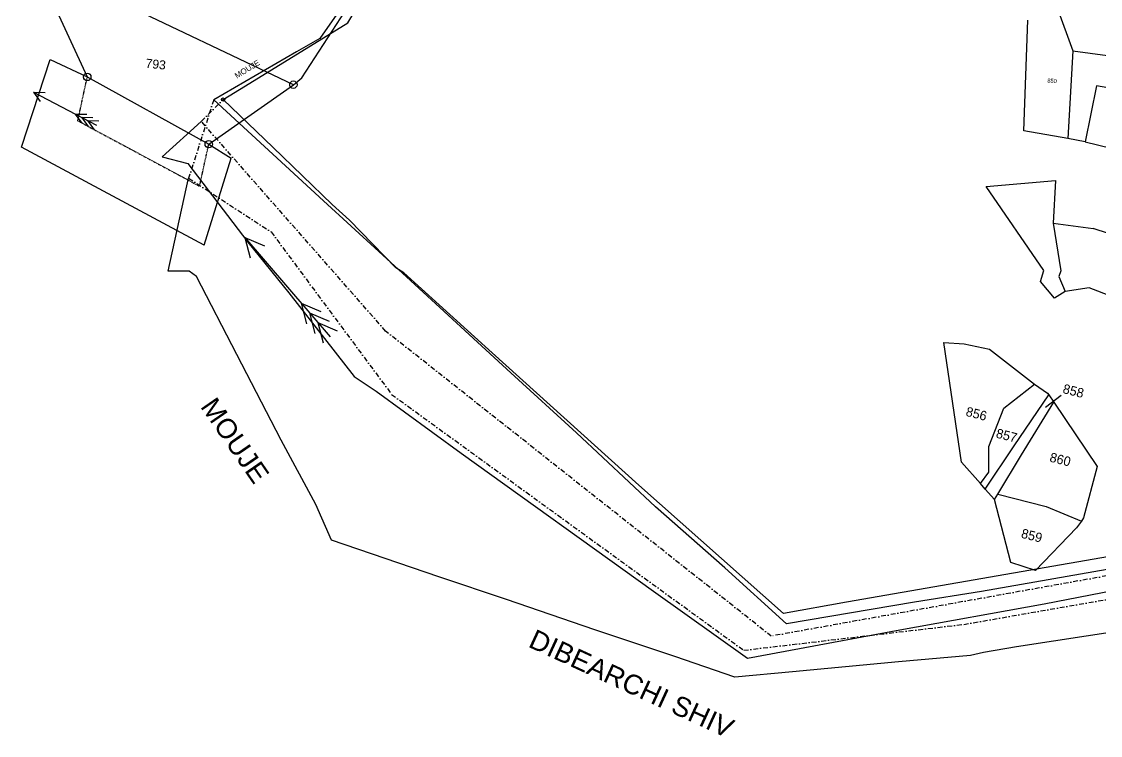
# Model space of a CAD drawing. Header units: metres. Extents: x 286922 to 289737, y 2012093 to 2016046.
# Drawn here: x 286924 to 288041, y 2012206 to 2012945 of the extents above; entities that cross this region are included whole.
import ezdxf
from ezdxf.enums import TextEntityAlignment as Align

# ---------------------------------------------------------------- set-up
doc = ezdxf.new("R2010")
doc.units = ezdxf.units.M
doc.header["$MEASUREMENT"] = 0
doc.linetypes.add('DASHDOT', pattern=[1, 0.5, -0.25, 0, -0.25])
for name, color, linetype in [('OFF', 1, 'Continuous'), ('POLY_PARCEL', 6, 'Continuous'), ('POLY_WATER', 4, 'Continuous'), ('TEXT_MAPOUT', 7, 'Continuous'), ('TEXT_PARCEL', 7, 'Continuous'), ('V_BOUND_LINE', 7, 'Continuous'), ('V_BOUND_STREAM_LINE', 7, 'DASHDOT')]:
    doc.layers.add(name, color=color, linetype=linetype)
doc.styles.get("Standard").update_dxf_attribs({"font": 'arial.ttf'})
doc.styles.add('TEXT_MAP', font='', dxfattribs={"height": 2.5})
doc.styles.get('TEXT_MAP').set_extended_font_data('Kruti Dev 050')
doc.dimstyles.get("Standard").update_dxf_attribs({"dimtxt": 0.18, "dimasz": 0.18, "dimexe": 0.18, "dimexo": 0.0625, "dimgap": 0.09, "dimtad": 0, "dimtih": 1, "dimtoh": 1, "dimdec": 4, "dimzin": 0, "dimdsep": 46, "dimtxsty": 'Standard', "dimcen": 0.09, "dimadec": 0, "dimazin": 0, "dimtfac": 1, "dimtdec": 4, "dimtofl": 0, "dimtmove": 0, "dimatfit": 3, "dimfxl": 1, "dimtolj": 1, "dimtzin": 0, "dimarcsym": 0})

msp = doc.modelspace()

# ---------------------------------------------------------------- linework, layer by layer
for points in [[(286936.4, 2012872.2), (287001.5, 2012837.9)], [(286936.4, 2012872.2), (286948.3, 2012871.8)], [(286936.4, 2012872.2), (286943.4, 2012862.5)], [(286979.5, 2012849.5), (286991.4, 2012849.2)], [(286979.5, 2012849.5), (286986.5, 2012839.9)], [(286985.9, 2012846.1), (286997.8, 2012845.8)], [(286985.9, 2012846.1), (286992.9, 2012836.5)], [(286992.1, 2012842.9), (287004, 2012842.5)], [(286992.1, 2012842.9), (286999.1, 2012833.2)], [(287155.1, 2012721.7), (287243.3, 2012618.9)], [(287155.1, 2012721.7), (287175.3, 2012713.1)], [(287155.1, 2012721.7), (287160.6, 2012700.5)], [(287213.5, 2012653.7), (287233.6, 2012645.1)], [(287213.5, 2012653.7), (287218.9, 2012632.5)], [(287222.1, 2012643.6), (287242.3, 2012635)], [(287222.1, 2012643.6), (287227.6, 2012622.4)], [(287230.5, 2012633.9), (287250.7, 2012625.2)], [(287230.5, 2012633.9), (287236, 2012612.6)]]:
    msp.add_lwpolyline(points)
for centre, radius in [((286992, 2012887.9), 3.83), ((287205.3, 2012879.9), 3.83), ((287132.6, 2012864.5), 1.71), ((287117.7, 2012818.3), 3.83)]:
    msp.add_circle(centre, radius)
at = {"layer": 'OFF'}
for p, q in [((286924, 2012815.1), (286953.6, 2012905.8)), ((287110, 2012841.9), (287069.5, 2012805.1)), ((287113, 2012713.8), (287140.9, 2012803.7)), ((287075.8, 2012686.9), (287096.9, 2012783))]:
    msp.add_line(p, q, dxfattribs=at)
at = {"layer": 'POLY_PARCEL'}
for p, q in [((287205.3, 2012879.9), (286937, 2013007.5)), ((287995.6, 2012959.4), (288011.9, 2012915)), ((287961.2, 2012832.1), (287965.5, 2012946.5)), ((288011.9, 2012915), (288006.7, 2012824.1)), ((288011.9, 2012915), (288078.6, 2012906)), ((288036.3, 2012878.6), (288024.7, 2012820.9)), ((288085.7, 2012870.2), (288036.3, 2012878.6)), ((288006.7, 2012824.1), (287961.2, 2012832.1)), ((288024.7, 2012820.9), (288006.7, 2012824.1)), ((288024.7, 2012820.9), (288073, 2012808.8)), ((287922.3, 2012774.5), (287993.9, 2012780.8)), ((287982, 2012687.5), (287922.3, 2012774.5)), ((287993.9, 2012780.8), (287991.5, 2012736.5)), ((287991.5, 2012736.5), (287999.6, 2012687.1)), ((287991.5, 2012736.5), (288033.1, 2012730.9)), ((288113.5, 2012704.4), (288033.1, 2012730.9)), ((287978.4, 2012676.1), (287982, 2012687.5)), ((287999.6, 2012687.1), (287997.4, 2012681.3)), ((287993, 2012659), (287978.4, 2012676.1)), ((287997.4, 2012681.3), (288004.2, 2012665.9)), ((288004.2, 2012665.9), (287993, 2012659)), ((288029, 2012669.5), (288004.2, 2012665.9)), ((288052.9, 2012660.2), (288029, 2012669.5)), ((287896.9, 2012489.2), (287878.4, 2012612.9)), ((287878.4, 2012612.9), (287899.6, 2012611.5)), ((287899.6, 2012611.5), (287925.6, 2012606)), ((287925.6, 2012606), (287972.3, 2012569.8)), ((287940.4, 2012545.2), (287972.3, 2012569.8)), ((287972.3, 2012569.8), (287985.9, 2012560.5)), ((287985.9, 2012560.5), (287987.1, 2012558.8)), ((287951.2, 2012506), (287987.1, 2012558.8)), ((287958.7, 2012496.9), (287992.4, 2012551.2)), ((287987.1, 2012558.8), (287992.4, 2012551.2)), ((287992.4, 2012551.2), (288037.1, 2012484.8)), ((287925.1, 2012505.5), (287940.4, 2012545.2)), ((287921.3, 2012461.3), (287951.2, 2012506)), ((287925.2, 2012478.8), (287925.1, 2012505.5)), ((287934.5, 2012456.1), (287958.7, 2012496.9)), ((287916.3, 2012467.1), (287896.9, 2012489.2)), ((288037.1, 2012484.8), (288023.1, 2012431.5)), ((287916.3, 2012467.1), (287925.2, 2012478.8)), ((287921.3, 2012461.3), (287916.3, 2012467.1)), ((287930.8, 2012450.4), (287921.3, 2012461.3)), ((287930.8, 2012450.4), (287934.5, 2012456.1)), ((287947.9, 2012385.4), (287930.8, 2012450.4)), ((287934.5, 2012456.1), (287984.3, 2012443.2)), ((287984.3, 2012443.2), (288020.8, 2012428.2)), ((288020.8, 2012428.2), (288015.8, 2012421.2)), ((288023.1, 2012431.5), (288020.8, 2012428.2)), ((288015.8, 2012421.2), (287973.2, 2012376.9)), ((287973.2, 2012376.9), (287947.9, 2012385.4))]:
    msp.add_line(p, q, dxfattribs=at)
at = {"layer": 'POLY_WATER'}
for p, q in [((286953.6, 2012905.8), (286992, 2012887.9)), ((286992, 2012887.9), (287117.7, 2012818.3)), ((287236.6, 2012759.8), (287122.9, 2012864.3)), ((287184, 2012815.3), (287132.6, 2012864.5)), ((287117.7, 2012818.3), (287140.9, 2012803.7)), ((287113, 2012713.8), (286924, 2012815.1)), ((287069.5, 2012805.1), (287096.1, 2012798.3)), ((287245.6, 2012755.8), (287184, 2012815.3)), ((287096.1, 2012798.3), (287158.1, 2012717)), ((287322.2, 2012681.1), (287236.6, 2012759.8)), ((287263.5, 2012739.8), (287245.6, 2012755.8)), ((287311.4, 2012690.2), (287263.5, 2012739.8)), ((287158.1, 2012717), (287200.5, 2012664.3)), ((287097.5, 2012686.9), (287075.8, 2012686.9)), ((287104.9, 2012681.3), (287097.5, 2012686.9)), ((287319.5, 2012685.2), (287311.4, 2012690.2)), ((287410.9, 2012602.3), (287319.5, 2012685.2)), ((287146.8, 2012600.5), (287104.9, 2012681.3)), ((287430.4, 2012581.5), (287322.2, 2012681.1)), ((287200.5, 2012664.3), (287268.3, 2012577.9)), ((287192.6, 2012511.9), (287146.8, 2012600.5)), ((287562.9, 2012465.4), (287410.9, 2012602.3)), ((287498.2, 2012519.4), (287430.4, 2012581.5)), ((287268.3, 2012577.9), (287291, 2012562.8)), ((287291, 2012562.8), (287378.8, 2012498.5)), ((287580.1, 2012442.9), (287498.2, 2012519.4)), ((287228.4, 2012445.5), (287192.6, 2012511.9)), ((287378.8, 2012498.5), (287578.1, 2012355.6)), ((287712.7, 2012332.5), (287562.9, 2012465.4)), ((287244.9, 2012408.5), (287228.4, 2012445.5)), ((287651.8, 2012379.9), (287580.1, 2012442.9)), ((287355.8, 2012370.4), (287244.9, 2012408.5)), ((288106.3, 2012401.3), (287777.7, 2012344.2)), ((288061.2, 2012380.4), (287917.6, 2012355.3)), ((287425.9, 2012347), (287355.8, 2012370.4)), ((287715.8, 2012321.8), (287651.8, 2012379.9)), ((287982.3, 2012342.7), (288121.5, 2012369.3)), ((287517.2, 2012315.8), (287425.9, 2012347)), ((287578.1, 2012355.6), (287675.2, 2012286.3)), ((287917.6, 2012355.3), (287848, 2012344.4)), ((287777.7, 2012344.2), (287712.7, 2012332.5)), ((287848, 2012344.4), (287715.8, 2012321.8)), ((287832.8, 2012315.7), (287982.3, 2012342.7)), ((287599.9, 2012287.9), (287517.2, 2012315.8)), ((287675.2, 2012286.3), (287832.8, 2012315.7)), ((288064, 2012314.8), (287953.7, 2012298.2)), ((287919.4, 2012292.1), (287905.9, 2012289)), ((287953.7, 2012298.2), (287919.4, 2012292.1)), ((287662.3, 2012266.7), (287599.9, 2012287.9)), ((287831.7, 2012282.4), (287721.7, 2012272)), ((287905.9, 2012289), (287831.7, 2012282.4)), ((287721.7, 2012272), (287662.3, 2012266.7))]:
    msp.add_line(p, q, dxfattribs=at)
at = {"layer": 'V_BOUND_LINE'}
for p, q in [((287298.3, 2013022.1), (287232.8, 2012927.6)), ((286937, 2013007.5), (286992, 2012887.9)), ((287214, 2012887.1), (287289.1, 2013002.8)), ((287261.5, 2012944), (287269.6, 2012957.1)), ((287155.9, 2012878.8), (287261.5, 2012944)), ((287232.8, 2012927.6), (287208.7, 2012913.9)), ((287208.7, 2012913.9), (287122.9, 2012864.3)), ((287205.3, 2012879.9), (287214, 2012887.1)), ((287117.7, 2012818.3), (287205.3, 2012879.9)), ((287132.6, 2012864.5), (287155.9, 2012878.8))]:
    msp.add_line(p, q, dxfattribs=at)
at = {"layer": 'V_BOUND_STREAM_LINE'}
for p, q in [((286982.2, 2012842.5), (286992, 2012887.9)), ((286982.2, 2012842.5), (287108.2, 2012774.8)), ((287108.2, 2012774.8), (287117.7, 2012818.3))]:
    msp.add_line(p, q, dxfattribs=at)
at = {"layer": 'V_BOUND_STREAM_LINE', "ltscale": 10}
for p, q in [((287122.9, 2012864.3), (287096.9, 2012783)), ((287110, 2012841.9), (287132.6, 2012864.5)), ((287300.8, 2012624.9), (287110, 2012841.9)), ((287096.9, 2012783), (287182.3, 2012727.6)), ((287182.3, 2012727.6), (287307, 2012559.3)), ((287699.9, 2012309.2), (287300.8, 2012624.9)), ((287307, 2012559.3), (287671.4, 2012294.5)), ((288345.3, 2012425.2), (287699.9, 2012309.2)), ((287899, 2012321.3), (288450.8, 2012417.4)), ((287671.4, 2012294.5), (287899, 2012321.3))]:
    msp.add_line(p, q, dxfattribs=at)

# ---------------------------------------------------------------- texts
at = {"layer": 'TEXT_MAPOUT'}
for s, height, rotation, p in [('MOUJE', 5.87, 31.5194, (287146.8, 2012886)), ('MOUJE', 20.29, 304.6325, (287108.4, 2012546.7)), ('DIBEARCHI SHIV', 20.293, 335.2739, (287447.3, 2012298.5))]:
    msp.add_text(s, height=height, rotation=rotation, dxfattribs=at).set_placement(p)
at = {"layer": 'TEXT_PARCEL', "style": 'TEXT_MAP'}
for s, height, rotation, p in [('793', 9.33, 354.0267, (287062.4, 2012896.5)), ('850', 4.23, 356.7618, (287990.4, 2012881.8))]:
    msp.add_text(s, height=height, rotation=rotation, dxfattribs=at).set_placement(p, align=Align.CENTER)
for s, p in [('858', (288012.6, 2012562.9)), ('856', (287912.2, 2012539.3)), ('857', (287943.5, 2012516.8)), ('860', (287999, 2012492)), ('859', (287969.5, 2012413.2))]:
    msp.add_text(s, height=9.74, rotation=345.655, dxfattribs=at).set_placement(p, align=Align.MIDDLE)

# ---------------------------------------------------------------- leaders
msp.add_leader([(287999.8, 2012558.3), (287983.8, 2012545.9)], dimstyle='Standard', override={"dimtxt": 2.5, "dimasz": 2.5, "dimexe": 1.25, "dimexo": 0.625, "dimgap": 0.625, "dimtad": 1, "dimtih": 0, "dimtoh": 0, "dimzin": 8, "dimcen": 2.5, "dimtofl": 1})

doc.saveas('drawing.dxf')
